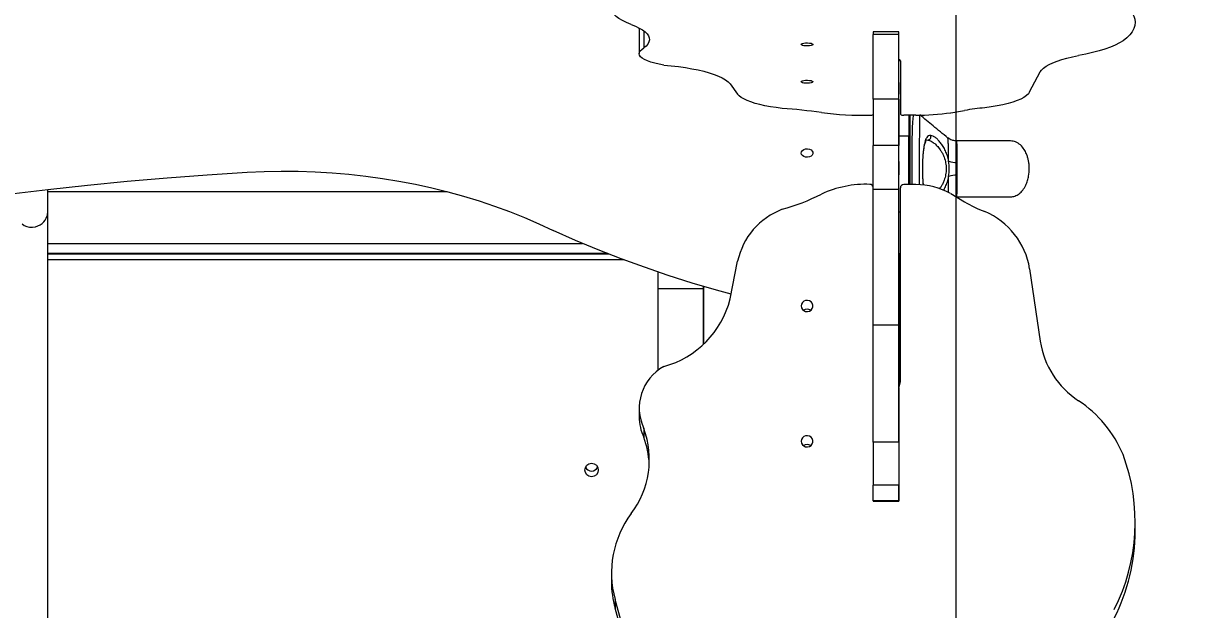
# Model space of a CAD drawing. Header units: millimetres. Extents: x -6431 to 4834, y -6422 to 4807.
# Drawn here: x 2785 to 3475, y -1577 to -1231 of the extents above; entities that cross this region are included whole.
import ezdxf

# ---------------------------------------------------------------- set-up
doc = ezdxf.new("R2010")
doc.units = ezdxf.units.MM
for name, color, linetype in [('DIKOM_ОБЪЕКТ', 7, 'Continuous'), ('DIKOM_РАЗМЕР_ЗОНА', 7, 'Continuous'), ('DIKOM_РАЗМЕР_ОБЪЕКТА', 7, 'Continuous')]:
    doc.layers.add(name, color=color, linetype=linetype)
doc.styles.add('style1', font='arial.ttf', dxfattribs={"width": 0.8})
doc.dimstyles.new('1-50', dxfattribs={"dimtxt": 300, "dimasz": 200, "dimexe": 100, "dimexo": 0, "dimgap": 100, "dimtad": 0, "dimdec": 0, "dimtxsty": 'style1', "dimcen": 0, "dimclrd": 7, "dimclre": 7, "dimadec": 1, "dimazin": 2, "dimtfac": 1, "dimtdec": 0, "dimtmove": 1, "dimatfit": 3, "dimfxl": 0, "dimlwd": 25, "dimlwe": 18, "dimarcsym": 0})

# ---------------------------------------------------------------- blocks, each defined once
blk = doc.blocks.new('*D13')
at = {"layer": 'Defpoints', "color": 0, "transparency": 16777216}
for p in [(-3965.6, 378.37), (3334.4, -1220.38), (3334.4, -3843.38)]:
    blk.add_point(p, dxfattribs=at)
at = {"layer": 'DIKOM_РАЗМЕР_ОБЪЕКТА', "color": 7, "lineweight": 18, "transparency": 16777216}
for p, q in [((-3965.6, 378.37), (-3965.6, -3943.38)), ((3334.4, -1220.38), (3334.4, -3943.38))]:
    blk.add_line(p, q, dxfattribs=at)
at = {"layer": 'DIKOM_РАЗМЕР_ОБЪЕКТА', "color": 7, "lineweight": 25, "transparency": 16777216}
for p, q in [((-3765.6, -3843.38), (-182.11, -3843.38)), ((3134.4, -3843.38), (731.83, -3843.38))]:
    blk.add_line(p, q, dxfattribs=at)
at = {"layer": 'DIKOM_РАЗМЕР_ОБЪЕКТА', "color": 7, "transparency": 16777216}
for points in [[(-3765.6, -3810.04), (-3765.6, -3876.71), (-3965.6, -3843.38)], [(3134.4, -3810.04), (3134.4, -3876.71), (3334.4, -3843.38)]]:
    blk.add_solid(points, dxfattribs=at)
at = {"layer": 'DIKOM_РАЗМЕР_ОБЪЕКТА', "color": 0, "transparency": 16777216, "insert": (274.86, -3843.38), "char_height": 300, "attachment_point": 5, "style": 'style1'}
blk.add_mtext('7300', dxfattribs=at)
blk = doc.blocks.new('*D16')
at = {"layer": 'Defpoints', "color": 0, "transparency": 16777216}
for p in [(-5966.57, 409.56), (4834.4, -963.9), (4834.4, -6224.88)]:
    blk.add_point(p, dxfattribs=at)
at = {"layer": 'DIKOM_РАЗМЕР_ЗОНА', "color": 7, "lineweight": 18, "transparency": 16777216}
for p, q in [((-5966.57, 409.56), (-5966.57, -6324.88)), ((4834.4, -963.9), (4834.4, -6324.88))]:
    blk.add_line(p, q, dxfattribs=at)
at = {"layer": 'DIKOM_РАЗМЕР_ЗОНА', "color": 7, "lineweight": 25, "transparency": 16777216}
for p, q in [((-5766.57, -6224.88), (924.42, -6224.88)), ((4634.4, -6224.88), (2004.2, -6224.88))]:
    blk.add_line(p, q, dxfattribs=at)
at = {"layer": 'DIKOM_РАЗМЕР_ЗОНА', "color": 7, "transparency": 16777216}
for points in [[(-5766.57, -6191.54), (-5766.57, -6258.21), (-5966.57, -6224.88)], [(4634.4, -6191.54), (4634.4, -6258.21), (4834.4, -6224.88)]]:
    blk.add_solid(points, dxfattribs=at)
at = {"layer": 'DIKOM_РАЗМЕР_ЗОНА', "color": 0, "transparency": 16777216, "insert": (1464.31, -6224.88), "char_height": 300, "attachment_point": 5, "style": 'style1'}
blk.add_mtext('10800', dxfattribs=at)

msp = doc.modelspace()

# ---------------------------------------------------------------- linework, layer by layer
at = {"layer": 'DIKOM_ОБЪЕКТ', "color": 7, "linetype": 'Continuous', "lineweight": 15}
for p, q in [((3147.74, -1234.31), (3147.81, -1233.78)), ((3147.74, -1234.31), (3147.74, -1248.8)), ((3150.48, -1235.45), (3150.48, -1245.5)), ((3300.71, -1236), (3285.71, -1236)), ((3285.71, -1236), (3285.71, -1237.66)), ((3300.71, -1237.66), (3285.71, -1237.66)), ((3285.71, -1275.75), (3285.71, -1237.66)), ((3300.71, -1237.66), (3300.71, -1236)), ((3300.71, -1253.07), (3300.71, -1236.07)), ((3300.71, -1275.75), (3300.71, -1237.66)), ((3300.71, -1252.28), (3300.71, -1253.26)), ((3301.71, -1253.14), (3301.71, -1284.67)), ((3377.92, -1271.49), (3384.16, -1259.69)), ((3201.35, -1266.58), (3205.78, -1272.7)), ((3300.71, -1265.87), (3300.71, -1272.82)), ((3300.71, -1275.75), (3285.71, -1275.75)), ((3285.71, -1275.75), (3285.71, -1303.11)), ((3300.71, -1275.75), (3300.71, -1303.11)), ((3331.36, -1283.74), (3339.52, -1282.38)), ((3310.86, -1285.17), (3303.72, -1285.19)), ((3306.71, -1285.18), (3306.71, -1297.52)), ((3306.72, -1285.18), (3306.72, -1302.01)), ((3307.21, -1285.18), (3307.21, -1316.81)), ((3313.19, -1285.04), (3313.18, -1285.03)), ((3300.71, -1303.11), (3285.71, -1303.11)), ((3285.71, -1328.94), (3285.71, -1303.11)), ((3306.71, -1297.52), (3300.71, -1297.52)), ((3300.71, -1328.94), (3300.71, -1303.11)), ((3306.71, -1326.1), (3306.71, -1297.52)), ((3306.72, -1318.79), (3306.72, -1302.01)), ((3316.48, -1300.08), (3317.58, -1299.81)), ((3317.58, -1299.81), (3317.9, -1299.83)), ((3300.71, -1312.48), (3300.71, -1320.44)), ((3300.71, -1312.51), (3300.71, -1320.46)), ((3306.71, -1313.28), (3306.71, -1320.24)), ((3306.71, -1313.31), (3306.71, -1320.27)), ((3307.21, -1316.81), (3307.21, -1326.1)), ((3306.72, -1326.1), (3306.72, -1320.82)), ((2799.21, -1330.27), (3034.61, -1330.27)), ((3300.71, -1328.94), (3285.71, -1328.94)), ((3285.71, -1409.13), (3285.71, -1328.94)), ((3301.71, -1442.37), (3301.71, -1327.96)), ((3310.86, -1326.12), (3303.72, -1326.08)), ((3331.36, -1331.33), (3339.52, -1336.27)), ((3301.71, -1342.34), (3300.71, -1342.34)), ((2799.21, -1360.87), (3114.41, -1360.87)), ((3129.2, -1366.87), (2799.21, -1366.87)), ((2799.21, -1366.88), (3129.21, -1366.88)), ((3129.91, -1367.15), (2799.21, -1367.15)), ((3138.81, -1370.55), (2799.21, -1370.55)), ((3201.35, -1393.6), (3205.78, -1371.37)), ((3300.71, -1366.64), (3300.71, -1366.69)), ((3300.71, -1366.69), (3300.71, -1366.69)), ((3300.71, -1367.47), (3300.71, -1404.14)), ((3301.71, -1372.13), (3300.71, -1372.13)), ((3158.71, -1377.64), (3158.71, -1387.68)), ((3377.92, -1375.77), (3384.16, -1418.61)), ((3185.71, -1387.68), (3185.71, -1386.2)), ((3185.72, -1386.2), (3185.72, -1420.27)), ((3185.71, -1387.68), (3158.71, -1387.68)), ((3158.71, -1387.68), (3158.71, -1435.87)), ((3185.71, -1420.27), (3185.71, -1387.68)), ((3185.71, -1414.64), (3185.71, -1406.8)), ((3185.71, -1408.23), (3185.71, -1406.85)), ((3185.71, -1418.3), (3185.71, -1408.23)), ((3185.71, -1408.62), (3185.71, -1408.62)), ((3185.71, -1415.19), (3185.71, -1411.79)), ((3185.71, -1420.27), (3185.71, -1411.79)), ((3300.71, -1409.13), (3285.71, -1409.13)), ((3285.71, -1478.12), (3285.71, -1409.13)), ((3300.71, -1478.12), (3300.71, -1409.13)), ((3301.71, -1409.42), (3300.71, -1409.42)), ((3300.71, -1411.52), (3301.71, -1411.52)), ((3300.71, -1412.71), (3300.71, -1419.66)), ((3185.71, -1418.3), (3185.71, -1415.19)), ((3185.71, -1420.27), (3185.71, -1418.3)), ((3300.71, -1420.86), (3300.71, -1445.49)), ((3301.71, -1425.57), (3300.71, -1425.57)), ((3300.71, -1445.78), (3300.71, -1441.84)), ((3300.71, -1442.19), (3300.71, -1443.56)), ((3300.71, -1445.49), (3300.71, -1443.56)), ((3300.71, -1445.78), (3300.71, -1511.56)), ((3147.74, -1458.1), (3147.74, -1463.23)), ((3150.48, -1470.07), (3150.48, -1475.2)), ((3300.71, -1478.12), (3285.71, -1478.12)), ((3285.71, -1478.12), (3285.71, -1503.45)), ((3300.71, -1503.45), (3285.71, -1503.45)), ((3285.71, -1512.79), (3285.71, -1503.45)), ((3300.71, -1512.79), (3300.71, -1503.45)), ((3300.71, -1512.79), (3285.71, -1512.79)), ((3285.71, -1512.79), (3285.71, -1512.88)), ((3285.71, -1512.88), (3300.71, -1512.88)), ((3300.71, -1511.56), (3300.71, -1512.87)), ((3440.15, -1530.32), (3440.15, -1525.18)), ((3131.39, -1555.3), (3131.39, -1560.43)), ((3137.59, -1585.35), (3133.54, -1570.92)), ((3133.54, -1570.92), (3133.54, -1576.06)), ((3137.59, -1590.49), (3133.54, -1576.06))]:
    msp.add_line(p, q, dxfattribs=at)
at = {"layer": 'DIKOM_ОБЪЕКТ', "color": 7, "linetype": 'Continuous', "lineweight": 15, "flags": 128}
for points in [[(3143.07, -1231.69), (3140.31, -1230.57), (3137.9, -1229.39), (3135.85, -1228.17), (3134.18, -1226.91), (3132.89, -1225.62), (3132, -1224.31), (3131.5, -1222.99), (3131.41, -1221.66), (3131.72, -1220.33), (3132.43, -1219.01), (3133.54, -1217.71)], [(3427.74, -1216.06), (3430.63, -1217.75), (3433.14, -1219.48), (3435.28, -1221.24), (3437.03, -1223.04), (3438.4, -1224.85), (3439.38, -1226.69), (3439.96, -1228.53), (3440.15, -1230.38), (3439.93, -1232.23), (3439.32, -1234.07), (3438.32, -1235.9), (3436.92, -1237.72), (3435.14, -1239.51), (3432.98, -1241.27)], [(3143.07, -1231.69), (3145.59, -1232.7), (3147.79, -1233.77), (3149.66, -1234.87), (3151.19, -1236.01), (3152.37, -1237.18), (3153.2, -1238.37), (3153.65, -1239.57), (3153.75, -1240.77), (3153.47, -1241.98), (3152.83, -1243.17), (3151.83, -1244.35), (3150.48, -1245.5)], [(3432.98, -1241.27), (3430.83, -1242.56), (3428.33, -1243.81), (3425.48, -1245), (3422.31, -1246.14), (3418.83, -1247.22), (3415.05, -1248.23), (3411.01, -1249.17), (3406.71, -1250.02)], [(3162.26, -1255.6), (3159.47, -1255.09), (3156.91, -1254.5), (3154.62, -1253.85), (3152.62, -1253.13), (3150.94, -1252.36), (3149.6, -1251.54), (3148.61, -1250.7), (3147.99, -1249.83), (3147.74, -1248.94), (3147.87, -1248.06), (3148.38, -1247.18), (3149.25, -1246.33), (3150.48, -1245.5)], [(3243.21, -1243.43), (3243.4, -1243.13), (3243.94, -1242.87), (3244.79, -1242.67), (3245.85, -1242.55), (3247, -1242.52), (3248.11, -1242.6), (3249.08, -1242.76), (3249.78, -1243), (3250.16, -1243.28), (3250.16, -1243.58), (3249.78, -1243.86), (3249.08, -1244.09), (3248.11, -1244.26), (3247, -1244.33), (3245.85, -1244.31), (3244.79, -1244.19), (3243.94, -1243.98), (3243.4, -1243.72), (3243.21, -1243.43)], [(3300.71, -1366.69), (3300.71, -1366.51), (3300.71, -1365.97), (3300.71, -1365.08), (3300.71, -1363.83), (3300.71, -1362.24), (3300.71, -1360.32), (3300.71, -1358.07), (3300.71, -1355.51), (3300.71, -1352.66), (3300.71, -1349.54), (3300.71, -1346.15), (3300.71, -1342.53), (3300.71, -1338.69), (3300.71, -1334.66), (3300.71, -1330.47), (3300.71, -1326.13), (3300.71, -1321.67), (3300.71, -1317.12), (3300.71, -1312.51), (3300.71, -1307.87), (3300.71, -1303.21), (3300.71, -1298.58), (3300.71, -1294), (3300.71, -1289.49), (3300.71, -1285.09), (3300.71, -1280.82), (3300.71, -1276.7), (3300.71, -1272.76), (3300.71, -1269.03), (3300.71, -1265.53), (3300.71, -1262.27), (3300.71, -1259.28), (3300.71, -1256.57), (3300.71, -1254.16), (3300.71, -1252.28)], [(3384.16, -1259.69), (3384.95, -1258.54), (3386.09, -1257.42), (3387.59, -1256.33), (3389.42, -1255.27), (3391.58, -1254.25), (3394.05, -1253.28), (3396.82, -1252.37), (3399.86, -1251.52), (3403.17, -1250.74), (3406.71, -1250.02)], [(3162.26, -1255.6), (3166.64, -1256), (3170.89, -1256.49), (3174.97, -1257.07), (3178.85, -1257.73), (3182.51, -1258.47), (3185.93, -1259.28), (3189.08, -1260.17), (3191.95, -1261.12), (3194.5, -1262.12), (3196.73, -1263.18), (3198.63, -1264.28), (3200.17, -1265.41), (3201.35, -1266.58)], [(3243.21, -1265.44), (3243.4, -1265.14), (3243.94, -1264.88), (3244.79, -1264.68), (3245.85, -1264.56), (3247, -1264.54), (3248.11, -1264.61), (3249.08, -1264.77), (3249.78, -1265.01), (3250.16, -1265.29), (3250.16, -1265.59), (3249.78, -1265.87), (3249.08, -1266.11), (3248.11, -1266.27), (3247, -1266.34), (3245.85, -1266.32), (3244.79, -1266.2), (3243.94, -1266), (3243.4, -1265.73), (3243.21, -1265.44)], [(3232.09, -1281.15), (3228.51, -1280.71), (3225.1, -1280.19), (3221.88, -1279.59), (3218.88, -1278.91), (3216.12, -1278.18), (3213.63, -1277.38), (3211.43, -1276.52), (3209.52, -1275.62), (3207.94, -1274.68), (3206.69, -1273.7), (3205.78, -1272.7)], [(3377.92, -1271.49), (3377.15, -1272.57), (3376.01, -1273.62), (3374.51, -1274.64), (3372.67, -1275.63), (3370.48, -1276.56), (3367.99, -1277.44), (3365.19, -1278.26), (3362.12, -1279.02), (3358.8, -1279.69), (3355.26, -1280.29), (3351.53, -1280.8)], [(3243.2, -1307.5), (3243.39, -1306.7), (3243.94, -1305.98), (3244.79, -1305.43), (3245.84, -1305.1), (3246.99, -1305.03), (3248.11, -1305.23), (3249.07, -1305.68), (3249.78, -1306.32), (3250.15, -1307.09), (3250.15, -1307.91), (3249.78, -1308.68), (3249.07, -1309.32), (3248.11, -1309.77), (3246.99, -1309.97), (3245.84, -1309.9), (3244.79, -1309.58), (3243.94, -1309.02), (3243.39, -1308.31), (3243.2, -1307.5)], [(2518.91, -1379.55), (2523.96, -1378.28), (2546.37, -1372.84), (2568.88, -1367.64), (2591.5, -1362.68), (2614.23, -1357.96), (2637.05, -1353.48), (2659.97, -1349.24), (2682.97, -1345.24), (2706.05, -1341.49), (2729.21, -1337.98), (2752.44, -1334.72), (2775.74, -1331.71), (2799.1, -1328.94), (2822.51, -1326.41), (2845.98, -1324.14), (2869.49, -1322.12), (2893.04, -1320.34), (2916.63, -1318.82)], [(2916.63, -1318.82), (2926.63, -1318.37), (2936.66, -1318.19), (2946.69, -1318.26), (2956.7, -1318.59), (2966.7, -1319.18), (2976.65, -1320.02), (2986.56, -1321.12), (2996.41, -1322.46), (3006.17, -1324.06), (3015.86, -1325.91), (3025.44, -1328.01), (3034.91, -1330.35), (3044.25, -1332.93), (3053.45, -1335.75), (3062.51, -1338.8), (3071.4, -1342.08), (3080.12, -1345.59), (3088.65, -1349.32), (3096.99, -1353.26)], [(3300.71, -1409.13), (3300.71, -1404.47), (3300.71, -1399.73), (3300.71, -1394.92), (3300.71, -1390.08), (3300.71, -1385.24), (3300.71, -1380.42), (3300.71, -1375.64), (3300.71, -1370.94), (3300.71, -1366.34), (3300.71, -1361.86), (3300.71, -1357.53), (3300.71, -1353.38), (3300.71, -1349.42), (3300.71, -1345.69), (3300.71, -1342.19), (3300.71, -1338.95), (3300.71, -1336), (3300.71, -1333.33), (3300.71, -1330.97), (3300.71, -1328.94)], [(2783.96, -1349.33), (2785.28, -1350.18), (2786.77, -1350.81), (2788.36, -1351.18), (2790.17, -1351.26), (2791.86, -1351.03), (2793.38, -1350.53), (2794.72, -1349.84), (2795.88, -1349), (2796.84, -1348.05), (2797.61, -1347.05), (2798.2, -1346.03), (2798.63, -1345.05), (2798.91, -1344.13), (2799.08, -1343.33), (2799.17, -1342.67), (2799.2, -1342.2), (2799.21, -1341.92), (2799.21, -1341.82), (2799.21, -1341.8), (2799.21, -1341.79), (2799.21, -1341.79), (2799.21, -1341.78), (2799.21, -1341.78), (2799.21, -1341.77), (2799.21, -1341.74), (2799.21, -1341.42), (2799.21, -1340.8), (2799.21, -1339.87), (2799.21, -1338.65), (2799.21, -1338.2), (2799.21, -1338.2)], [(3201.91, -1390.77), (3193.4, -1388.42), (3179.07, -1384.2), (3164.91, -1379.71), (3150.93, -1374.95), (3137.13, -1369.92), (3123.54, -1364.63), (3110.16, -1359.07), (3096.99, -1353.26)], [(3300.71, -1366.64), (3300.71, -1366.65), (3300.71, -1366.69), (3300.71, -1366.76), (3300.71, -1366.85), (3300.71, -1366.97), (3300.71, -1367.11), (3300.71, -1367.28), (3300.71, -1367.47)], [(3185.71, -1420.27), (3185.71, -1419.56), (3185.71, -1415.72), (3185.71, -1412.19), (3185.71, -1409), (3185.71, -1406.13), (3185.71, -1403.61), (3185.71, -1401.44), (3185.71, -1399.62), (3185.71, -1398.15), (3185.71, -1397.04), (3185.71, -1396.29), (3185.71, -1395.9), (3185.71, -1395.88), (3185.71, -1396.22), (3185.71, -1396.93), (3185.71, -1397.99), (3185.71, -1399.41), (3185.71, -1401.19), (3185.71, -1403.33), (3185.71, -1405.8), (3185.71, -1408.62)], [(3243.21, -1397.73), (3243.4, -1398.8), (3243.94, -1399.75), (3244.79, -1400.48), (3245.85, -1400.92), (3247, -1401.01), (3248.11, -1400.74), (3249.08, -1400.15), (3249.78, -1399.3), (3250.16, -1398.27), (3250.16, -1397.19), (3249.78, -1396.16), (3249.08, -1395.31), (3248.11, -1394.72), (3247, -1394.45), (3245.85, -1394.54), (3244.79, -1394.98), (3243.94, -1395.71), (3243.4, -1396.66), (3243.21, -1397.73)], [(3300.71, -1404.14), (3300.71, -1405.1), (3300.71, -1406.41), (3300.71, -1408.04), (3300.71, -1410.01), (3300.71, -1412.28), (3300.71, -1414.86), (3300.71, -1417.73), (3300.71, -1420.86)], [(3185.71, -1408.62), (3185.71, -1414.03), (3185.71, -1419.56), (3185.71, -1420.27)], [(3243.21, -1477.6), (3243.4, -1478.67), (3243.94, -1479.62), (3244.79, -1480.35), (3245.85, -1480.79), (3247, -1480.88), (3248.11, -1480.61), (3249.08, -1480.02), (3249.78, -1479.16), (3250.16, -1478.14), (3250.16, -1477.06), (3249.78, -1476.03), (3249.08, -1475.18), (3248.11, -1474.59), (3247, -1474.32), (3245.85, -1474.41), (3244.79, -1474.85), (3243.94, -1475.58), (3243.4, -1476.53), (3243.21, -1477.6)], [(3300.71, -1478.12), (3300.71, -1480.92), (3300.71, -1483.79), (3300.71, -1486.67), (3300.71, -1489.5), (3300.71, -1492.23), (3300.71, -1494.79), (3300.71, -1497.13), (3300.71, -1499.21), (3300.71, -1500.98), (3300.71, -1502.4), (3300.71, -1503.45)]]:
    msp.add_lwpolyline(points, dxfattribs=at)
at = {"layer": 'DIKOM_ОБЪЕКТ', "color": 7, "linetype": 'Continuous', "lineweight": 15}
msp.add_circle((3119.69, -1494.55), 3.98, dxfattribs=at)
for centre, radius, start, end in [((3300.49, -1253.54), 1.28, 18.34829, 80.34235), ((3204.59, -1645.77), 365.65, 82.05525, 85.68745), ((3368.06, -1453.25), 173.24, 95.47483, 99.48163), ((3281.14, -1072.99), 212.24, 262.96262, 270.71485), ((3284.22, -1282.98), 2.27, 259.01677, 311.11562), ((3303.25, -1282.85), 2.38, 229.71585, 281.42405), ((3310.71, -1136.09), 149.09, 270.05793, 277.9603), ((3317.76, -1297.82), 2.01, 273.85794, 19.48499), ((3335.66, -1293.43), 19.71, 253.85914, 268.19762), ((3335.65, -1340.27), 19.78, 91.7864, 106.0689), ((3281.44, -1388.67), 62.72, 87.86268, 114.80137), ((3283.77, -1327.93), 1.94, 1.74447, 89.61045), ((3303.65, -1328.02), 1.94, 87.93393, 178.14328), ((3310.2, -1371.62), 45.51, 62.29531, 89.16691), ((3199.25, -1222.37), 122.81, 285.50832, 297.0659), ((3372.67, -1282.16), 63.46, 238.51513, 250.54745), ((3247.12, -1380.24), 42.29, 110.82422, 167.88538), ((3333.99, -1382.89), 44.5, 9.20473, 66.78289), ((3147.89, -1380.24), 55.1, 285.11169, 345.96729), ((3246.71, -1403.23), 3.66, 53.27663, 126.72337), ((3434.87, -1410.77), 51.31, 188.78031, 236.71236), ((3176.02, -1458.07), 28.22, 119.19217, 205.17017), ((3296.31, -1442.36), 5.4, 324.56266, 359.85036), ((3367.45, -1512.87), 71.04, 22.72676, 56.45532), ((3175.37, -1463.2), 27.63, 180.05473, 205.74507), ((3100.88, -1488.35), 52.86, 322.9549, 20.22581), ((3101.12, -1493.49), 52.64, 2.83819, 20.32931), ((3246.71, -1483.1), 3.66, 53.27232, 126.7308), ((3326.01, -1525.21), 114.12, 333.05323, 20.40014), ((3119.71, -1491.12), 4.01, 205.70097, 334.29714), ((3190.03, -1555.28), 58.62, 143.23093, 195.48041), ((3325.48, -1530.18), 114.67, 333.10488, 359.93369), ((3189.54, -1560.42), 58.14, 180.01294, 195.60398)]:
    msp.add_arc(centre, radius, start, end, dxfattribs=at)
for points, knots in [([(3309.28, -1285.18), (3309.21, -1285.64), (3309.09, -1286.4), (3308.96, -1287.98), (3308.85, -1289.57), (3308.74, -1291.78), (3308.63, -1294.8), (3308.55, -1298.24), (3308.49, -1301.48), (3308.45, -1304.31), (3308.41, -1307.78), (3308.38, -1311.97), (3308.38, -1315.19), (3308.38, -1316.81)], [0, 0, 0, 0, 0.104728, 0.174001, 0.24537, 0.318836, 0.432914, 0.551707, 0.624405, 0.697915, 0.77224, 0.885205, 1, 1, 1, 1]), ([(3312.99, -1317.21), (3312.99, -1316.77), (3312.99, -1315.6), (3313, -1313.4), (3313, -1310.32), (3313.02, -1307), (3313.04, -1303.65), (3313.07, -1300.47), (3313.1, -1297.49), (3313.14, -1294.79), (3313.17, -1292.97), (3313.19, -1291.73), (3313.2, -1291), (3313.22, -1290.28), (3313.23, -1289.6), (3313.24, -1288.94), (3313.26, -1287.87), (3313.29, -1286.59), (3313.28, -1285.77), (3313.26, -1285.39), (3313.25, -1285.24), (3313.23, -1285.13), (3313.21, -1285.06), (3313.2, -1285.05), (3313.19, -1285.04)], [0, 0, 0, 0, 0.026029, 0.070328, 0.132832, 0.212907, 0.276635, 0.348921, 0.428884, 0.494765, 0.565512, 0.590044, 0.615113, 0.640772, 0.667073, 0.694097, 0.721758, 0.809847, 0.898999, 0.921691, 0.944398, 0.967087, 0.989813, 1, 1, 1, 1]), ([(3329.71, -1298.67), (3326.79, -1296.26), (3321.22, -1291.66), (3315.78, -1287.17), (3313.18, -1285.03)], [0, 0, 0, 0, 0.522681, 1, 1, 1, 1]), ([(3319.66, -1297.15), (3319.2, -1297.18), (3318.29, -1297.24), (3317.23, -1298.31), (3316.38, -1300.08), (3315.73, -1302.58), (3315.25, -1305.69), (3314.94, -1309.27), (3314.75, -1313.18), (3314.73, -1315.88), (3314.72, -1317.24)], [0, 0, 0, 0, 0.123447, 0.247159, 0.372002, 0.496775, 0.622302, 0.748246, 0.87377, 1, 1, 1, 1]), ([(3315.34, -1326.48), (3315.32, -1326.34), (3315.2, -1325.39), (3315.05, -1323.27), (3314.9, -1320.13), (3314.86, -1316.63), (3314.92, -1313.05), (3315.09, -1309.74), (3315.33, -1306.99), (3315.63, -1304.81), (3315.97, -1303.03), (3316.29, -1301.86), (3316.63, -1300.97), (3316.83, -1300.6), (3316.76, -1300.5), (3316.73, -1300.44)], [0, 0, 0, 0, 0.014834, 0.106259, 0.204648, 0.309071, 0.420302, 0.52602, 0.619516, 0.699526, 0.773809, 0.851153, 0.891715, 0.943403, 1, 1, 1, 1]), ([(3317.9, -1299.83), (3318.22, -1299.89), (3318.86, -1300), (3319.93, -1300.5), (3320.97, -1301.16), (3321.95, -1301.94), (3322.84, -1302.75), (3323.72, -1303.68), (3324.7, -1304.85), (3325.71, -1306.3), (3326.71, -1308.07), (3327.49, -1309.86), (3328.05, -1311.62), (3328.55, -1313.86), (3328.77, -1316.22), (3328.66, -1318.59), (3328.43, -1320.32), (3328.04, -1322.01), (3327.48, -1323.78), (3326.7, -1325.57), (3325.78, -1327.23), (3325.11, -1328.15), (3324.8, -1328.57)], [0, 0, 0, 0, 0.055644, 0.110863, 0.168761, 0.210811, 0.253137, 0.295294, 0.337224, 0.395578, 0.45084, 0.505732, 0.548829, 0.590312, 0.674291, 0.716165, 0.758603, 0.800117, 0.843261, 0.898451, 0.953924, 1, 1, 1, 1]), ([(3330.18, -1312.36), (3329.94, -1311.27), (3329.48, -1309.08), (3328.32, -1306.16), (3326.96, -1303.59), (3325.45, -1301.42), (3323.89, -1299.65), (3322.36, -1298.32), (3320.92, -1297.41), (3320.08, -1297.24), (3319.66, -1297.15)], [0, 0, 0, 0, 0.127619, 0.254177, 0.380618, 0.505084, 0.629623, 0.75288, 0.876455, 1, 1, 1, 1]), ([(3334.49, -1300.32), (3333.69, -1300.26), (3331.88, -1300.11), (3330.45, -1299.15), (3329.65, -1298.62)], [0, 0, 0, 0, 0.442852, 1, 1, 1, 1]), ([(3330.18, -1312.36), (3330.17, -1311.17), (3330.15, -1308.81), (3330.1, -1305.58), (3330.02, -1302.81), (3329.92, -1300.67), (3329.8, -1299.3), (3329.7, -1298.66), (3329.68, -1298.7), (3329.68, -1298.7)], [0, 0, 0, 0, 0.181334, 0.357725, 0.523933, 0.677644, 0.816675, 0.94265, 1, 1, 1, 1]), ([(3366.72, -1300.33), (3366.66, -1300.33), (3366.54, -1300.33), (3365.58, -1300.33), (3364.03, -1300.32), (3361.85, -1300.32), (3359.09, -1300.32), (3355.8, -1300.32), (3352.06, -1300.32), (3347.95, -1300.32), (3343.57, -1300.32), (3339.11, -1300.32), (3335.95, -1300.32), (3334.45, -1300.32)], [0, 0, 0, 0, 0.100211, 0.201687, 0.303222, 0.403652, 0.501832, 0.59677, 0.687694, 0.774011, 0.855446, 0.931875, 1, 1, 1, 1]), ([(3334.46, -1300.32), (3334.53, -1300.36), (3334.69, -1300.44), (3334.85, -1301.09), (3334.95, -1302.13), (3335, -1303.62), (3335.02, -1305.53), (3335.03, -1307.8), (3335.03, -1310.37), (3335.04, -1312.2), (3335.04, -1313.13)], [0, 0, 0, 0, 0.099155, 0.203178, 0.314646, 0.435176, 0.565599, 0.704019, 0.849954, 1, 1, 1, 1]), ([(3366.71, -1333.33), (3367.55, -1333.24), (3369.34, -1333.06), (3371.85, -1331.59), (3374.02, -1329.37), (3375.66, -1326.64), (3376.74, -1323.83), (3377.55, -1320.41), (3377.8, -1317.14), (3377.59, -1314.07), (3377.26, -1311.97), (3376.75, -1309.96), (3375.95, -1307.73), (3374.64, -1305.19), (3372.58, -1302.67), (3369.84, -1300.72), (3367.72, -1300.45), (3366.71, -1300.33)], [0, 0, 0, 0, 0.057705, 0.122833, 0.195012, 0.269986, 0.340815, 0.40124, 0.512314, 0.564674, 0.613514, 0.658252, 0.707489, 0.776277, 0.854412, 0.930753, 1, 1, 1, 1]), ([(3306.71, -1316.81), (3306.71, -1318.13), (3306.71, -1320.81), (3306.71, -1323.93), (3306.71, -1325.66), (3306.71, -1326.1)], [0, 0, 0, 0, 0.42004, 0.853065, 1, 1, 1, 1]), ([(3308.38, -1316.81), (3308.38, -1318.42), (3308.38, -1321.56), (3308.4, -1324.61), (3308.42, -1326.11)], [0, 0, 0, 0, 0.510528, 1, 1, 1, 1]), ([(3313.02, -1326.29), (3313.02, -1326.06), (3313.01, -1324.51), (3313, -1321.45), (3312.99, -1318.62), (3312.99, -1317.21)], [0, 0, 0, 0, 0.080454, 0.539797, 1, 1, 1, 1]), ([(3314.72, -1317.24), (3314.74, -1318.55), (3314.78, -1321.17), (3314.92, -1324.31), (3315.1, -1325.94), (3315.15, -1326.46)], [0, 0, 0, 0, 0.406246, 0.811819, 1, 1, 1, 1]), ([(3330.18, -1321.26), (3330.33, -1319.78), (3330.64, -1316.81), (3330.33, -1313.85), (3330.18, -1312.36)], [0, 0, 0, 0, 0.499964, 1, 1, 1, 1]), ([(3335.04, -1313.13), (3335.01, -1314.36), (3334.97, -1316.82), (3335.01, -1319.27), (3335.04, -1320.5)], [0, 0, 0, 0, 0.500005, 1, 1, 1, 1]), ([(3327.15, -1329.56), (3327.54, -1328.87), (3328.39, -1327.34), (3329.47, -1324.55), (3329.94, -1322.36), (3330.18, -1321.26)], [0, 0, 0, 0, 0.290573, 0.644709, 1, 1, 1, 1]), ([(3330.01, -1330.77), (3330.03, -1330.33), (3330.08, -1329.14), (3330.12, -1326.9), (3330.16, -1324.17), (3330.17, -1322.26), (3330.18, -1321.26)], [0, 0, 0, 0, 0.165747, 0.448221, 0.711173, 1, 1, 1, 1]), ([(3335.04, -1320.5), (3335.04, -1321.43), (3335.03, -1323.27), (3335.03, -1325.82), (3335.02, -1328.1), (3334.99, -1330), (3334.94, -1331.49), (3334.84, -1332.54), (3334.68, -1333.2), (3334.52, -1333.28), (3334.45, -1333.32)], [0, 0, 0, 0, 0.150048, 0.296164, 0.433747, 0.563622, 0.684608, 0.79651, 0.900017, 1, 1, 1, 1]), ([(2799.21, -1341.77), (2799.21, -1341.77), (2799.21, -1341.77), (2799.21, -1341.73), (2799.21, -1341.56), (2799.21, -1341.04), (2799.21, -1340.19), (2799.21, -1339.04), (2799.21, -1337.61), (2799.21, -1335.92), (2799.21, -1333.99), (2799.21, -1331.82), (2799.21, -1330.16), (2799.21, -1329.19), (2799.21, -1329.05)], [0, 0, 0, 0, 0.000562, 0.032789, 0.123016, 0.230015, 0.337437, 0.44488, 0.552326, 0.659773, 0.76722, 0.874665, 0.982112, 1, 1, 1, 1]), ([(2799.21, -1338.2), (2799.21, -1337.59), (2799.21, -1335.81), (2799.21, -1333.11), (2799.21, -1331.2), (2799.21, -1330.27)], [0, 0, 0, 0, 0.212263, 0.615666, 1, 1, 1, 1]), ([(2799.21, -1689), (2799.21, -1686.87), (2799.21, -1680.69), (2799.21, -1670.54), (2799.21, -1658.56), (2799.21, -1646.69), (2799.21, -1634.93), (2799.21, -1623.28), (2799.21, -1611.75), (2799.21, -1600.35), (2799.21, -1589.09), (2799.21, -1577.98), (2799.21, -1567.01), (2799.21, -1556.2), (2799.21, -1545.56), (2799.21, -1535.08), (2799.21, -1524.79), (2799.21, -1514.68), (2799.21, -1504.76), (2799.21, -1495.04), (2799.21, -1485.52), (2799.21, -1476.21), (2799.21, -1467.12), (2799.21, -1458.24), (2799.21, -1449.6), (2799.21, -1441.18), (2799.21, -1433), (2799.21, -1425.07), (2799.21, -1417.38), (2799.21, -1409.95), (2799.21, -1402.77), (2799.21, -1395.85), (2799.21, -1389.2), (2799.21, -1382.82), (2799.21, -1376.71), (2799.21, -1370.89), (2799.21, -1365.34), (2799.21, -1360.08), (2799.21, -1355.1), (2799.21, -1350.42), (2799.21, -1346.04), (2799.21, -1341.95), (2799.21, -1338.15), (2799.21, -1334.68), (2799.21, -1332.05), (2799.21, -1330.69), (2799.21, -1330.27)], [0, 0, 0, 0, 0.012248, 0.035522, 0.058795, 0.082069, 0.105343, 0.128617, 0.151891, 0.175165, 0.198438, 0.221712, 0.244986, 0.26826, 0.291534, 0.314808, 0.338081, 0.361355, 0.384629, 0.407903, 0.431177, 0.454451, 0.477724, 0.500998, 0.524272, 0.547546, 0.57082, 0.594094, 0.617367, 0.640641, 0.663915, 0.687189, 0.710463, 0.733737, 0.75701, 0.780284, 0.803558, 0.826832, 0.850106, 0.87338, 0.896654, 0.919927, 0.943201, 0.966475, 0.989749, 1, 1, 1, 1]), ([(3334.64, -1333.32), (3335.05, -1333.32), (3337.43, -1333.32), (3341.06, -1333.32), (3345.3, -1333.32), (3348.45, -1333.32), (3351.01, -1333.32), (3353.2, -1333.32), (3355.36, -1333.32), (3357.48, -1333.32), (3359.65, -1333.32), (3361.77, -1333.32), (3363.72, -1333.32), (3365.33, -1333.33), (3366.47, -1333.33), (3366.63, -1333.33), (3366.71, -1333.33)], [0, 0, 0, 0, 0.017989, 0.103757, 0.179389, 0.241012, 0.287598, 0.340973, 0.390103, 0.447732, 0.514515, 0.591122, 0.678009, 0.775354, 0.882967, 1, 1, 1, 1]), ([(3334.67, -1333.34), (3335.07, -1333.34), (3337.44, -1333.34), (3341.07, -1333.34), (3345.3, -1333.34), (3348.45, -1333.34), (3351.02, -1333.34), (3353.2, -1333.33), (3355.36, -1333.33), (3357.48, -1333.33), (3359.66, -1333.33), (3361.78, -1333.33), (3363.73, -1333.33), (3365.34, -1333.33), (3366.49, -1333.33), (3366.64, -1333.33), (3366.72, -1333.33)], [0, 0, 0, 0, 0.017545, 0.10335, 0.179012, 0.240661, 0.287267, 0.340665, 0.389815, 0.447471, 0.514285, 0.590927, 0.677854, 0.775244, 0.882909, 1, 1, 1, 1])]:
    msp.add_open_spline(points, degree=3, knots=knots, dxfattribs=at)

# ---------------------------------------------------------------- dimensions: what is measured, and where the dimension line sits
at = {"layer": 'DIKOM_РАЗМЕР_ЗОНА'}
dim = msp.add_linear_dim(base=(4834.4, -6224.88), p1=(-5966.57, 409.56), p2=(4834.4, -963.9), text='10800', dimstyle='1-50', override={"dimscale": 1, "dimtix": 0, "dimtofl": 1, "dimtmove": 1, "dimatfit": 3}, dxfattribs=at)
dim.commit()
dim.dimension.update_dxf_attribs({"geometry": '*D16', "text_midpoint": (1464.31, -6224.88), "dimtype": 160})
at = {"layer": 'DIKOM_РАЗМЕР_ОБЪЕКТА'}
dim = msp.add_linear_dim(base=(3334.4, -3843.38), p1=(-3965.6, 378.37), p2=(3334.4, -1220.38), dimstyle='1-50', override={"dimscale": 1, "dimtix": 0, "dimtofl": 1, "dimtmove": 1, "dimatfit": 3}, dxfattribs=at)
dim.commit()
dim.dimension.update_dxf_attribs({"geometry": '*D13', "text_midpoint": (274.86, -3843.38), "dimtype": 160})

doc.saveas('drawing.dxf')
